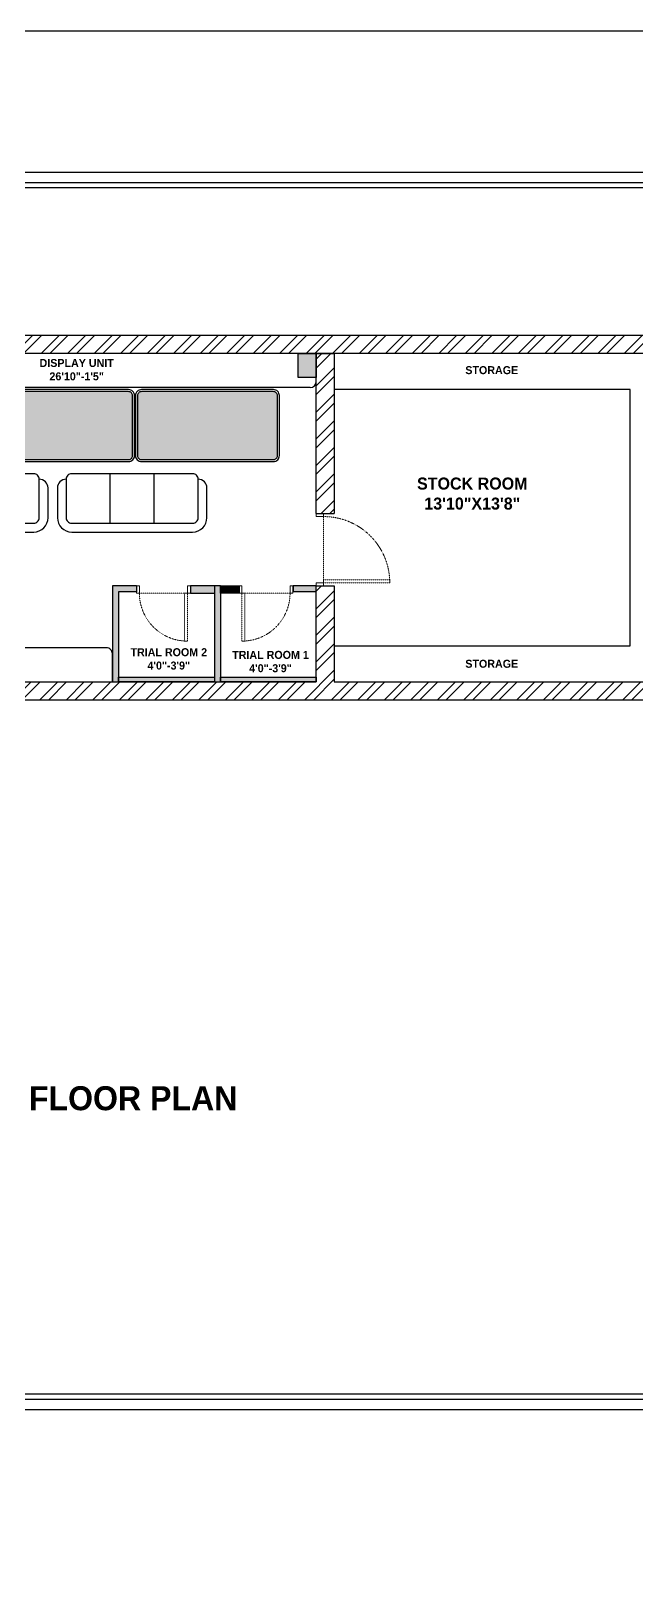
# Model space of a CAD drawing. Header units: inches. Extents: x 9636 to 21597, y -10243 to 557.
# Drawn here: x 13270 to 13573, y -2136 to -1359 of the extents above; entities that cross this region are included whole.
import ezdxf

# ---------------------------------------------------------------- set-up
doc = ezdxf.new("R2010")
doc.units = ezdxf.units.IN
doc.header["$MEASUREMENT"] = 0
for name, pattern in [('AUDIT_D_060311083008-3', [0]), ('DASHED2', [0.375, 0.25, -0.125]), ('HIDDEN', [0.375, 0.25, -0.125])]:
    doc.linetypes.add(name, pattern=pattern)
for name, color, linetype in [('A-DOOR', 251, 'AUDIT_D_060311083008-3'), ('A-Door-Frame', 1, 'Continuous'), ('A-Door-Swing', 8, 'HIDDEN'), ('IEL-HATCH-002', 7, 'Continuous')]:
    doc.layers.add(name, color=color, linetype=linetype)
doc.layers.add('FURNI', color=140, linetype='Continuous', lineweight=18)
doc.styles.add('HEMI', font='stylu.ttf')

# ---------------------------------------------------------------- blocks, each defined once
blk = doc.blocks.new('rthjr')
for p, q in [((3335.61, 665.8), (3275.11, 665.8)), ((3294.36, 661.4), (3294.36, 636.65)), ((3316.36, 661.4), (3316.36, 636.65)), ((3267.96, 658.65), (3267.96, 643.8)), ((3342.76, 643.8), (3342.76, 658.65))]:
    blk.add_line(p, q)
blk.add_lwpolyline([(3275.11, 636.65), (3335.61, 636.65, 0.414214), (3338.36, 639.4), (3338.36, 658.65, 0.414214), (3335.61, 661.4), (3275.11, 661.4, 0.414214), (3272.36, 658.65), (3272.36, 639.4, 0.414214)], format="xyb", close=True)
for centre, radius, start, end in [((3275.11, 658.65), 7.15, 90, 180), ((3335.61, 658.65), 7.15, 0, 90), ((3272.36, 643.8), 4.4, 180, 270), ((3338.36, 643.8), 4.4, 270, 0)]:
    blk.add_arc(centre, radius, start, end)
blk = doc.blocks.new('*U3')
at = {"layer": 'A-Door-Frame', "lineweight": 5}
for p, q in [((0, -100), (0, 0)), ((736, -100), (736, 0))]:
    blk.add_line(p, q, dxfattribs=at)
for points in [[(0, -100), (40, -100), (40, 0), (0, 0)], [(736, -100), (696, -100), (696, 0), (736, 0)]]:
    blk.add_lwpolyline(points, dxfattribs=at)
at = {"layer": 'A-Door-Swing', "linetype": 'DASHED2', "lineweight": 5}
blk.add_line((46, 0), (702, 0), dxfattribs=at)
blk.add_lwpolyline([(40, 0), (40, 656), (80, 656), (80, 0)], close=True, dxfattribs=at)
blk.add_arc((40, 0), 656, 360, 90, dxfattribs=at)
blk = doc.blocks.new('*U2')
at = {"layer": 'A-Door-Frame', "lineweight": 5}
for p, q in [((0, -100), (0, 0)), ((736, -100), (736, 0))]:
    blk.add_line(p, q, dxfattribs=at)
for points in [[(0, -100), (40, -100), (40, 0), (0, 0)], [(736, -100), (696, -100), (696, 0), (736, 0)]]:
    blk.add_lwpolyline(points, dxfattribs=at)
at = {"layer": 'A-Door-Swing', "linetype": 'DASHED2', "lineweight": 5}
blk.add_line((46, 0), (702, 0), dxfattribs=at)
blk.add_lwpolyline([(40, 0), (40, 656), (80, 656), (80, 0)], close=True, dxfattribs=at)
blk.add_arc((40, 0), 656, 360, 90, dxfattribs=at)
blk = doc.blocks.new('*U10')
at = {"layer": 'A-Door-Frame', "lineweight": 5}
for p, q in [((0, -100), (0, 0)), ((982, -100), (982, 0))]:
    blk.add_line(p, q, dxfattribs=at)
for points in [[(0, -100), (40, -100), (40, 0), (0, 0)], [(982, -100), (942, -100), (942, 0), (982, 0)]]:
    blk.add_lwpolyline(points, dxfattribs=at)
at = {"layer": 'A-Door-Swing', "linetype": 'DASHED2', "lineweight": 5}
blk.add_line((48, 0), (950, 0), dxfattribs=at)
blk.add_lwpolyline([(40, 0), (40, 902), (80, 902), (80, 0)], close=True, dxfattribs=at)
blk.add_arc((40, 0), 902, 360, 90, dxfattribs=at)

msp = doc.modelspace()

# ---------------------------------------------------------------- hatches: boundary and pattern name
at = {"layer": 'IEL-HATCH-002', "true_color": 0xf27172, "transparency": 33554687}
h = msp.add_hatch(dxfattribs=at)
h.set_pattern_fill('ANSI32', color=11, scale=25)
h.set_pattern_definition([(45, (6.355, 7.815), (-6.629126, 6.629126), []), (45, (10.774, 7.815), (-6.629126, 6.629126), [])])
h.paths.add_polyline_path([(13596.51, -1510.9), (12985.51, -1510.9), (12985.51, -1576.9), (12994.51, -1576.9), (12994.51, -1519.9), (13013.24, -1519.9), (13587.51, -1519.9), (13587.51, -1683.9), (13421.51, -1683.9), (13421.51, -1635.9), (13412.51, -1635.9), (13412.51, -1683.9), (13364.51, -1683.9), (13242.51, -1683.9), (13242.51, -1692.9), (13596.51, -1692.9), (13596.51, -1683.9)])
at = {"layer": 'IEL-HATCH-002', "true_color": 0x636466, "transparency": 33554687}
h = msp.add_hatch(color=251, dxfattribs=at)
h.dxf.hatch_style = 1
h.paths.add_polyline_path([(13412.51, -1519.9), (13403.51, -1519.9), (13403.51, -1531.9), (13412.51, -1531.9)])
at = {"layer": 'IEL-HATCH-002', "true_color": 0xf27172, "transparency": 33554687}
h = msp.add_hatch(dxfattribs=at)
h.set_pattern_fill('ANSI32', color=11, scale=25)
h.set_pattern_definition([(45, (-6190.476, 697.374), (-6.629126, 6.629126), []), (45, (-6186.056, 697.374), (-6.629126, 6.629126), [])])
h.paths.add_polyline_path([(13421.51, -1519.9), (13412.51, -1519.9), (13412.51, -1599.9), (13416.18, -1599.9), (13421.51, -1599.9)])
at = {"layer": 'IEL-HATCH-002', "true_color": 0xc7c8ca, "transparency": 33554687}
h = msp.add_hatch(dxfattribs=at)
h.set_pattern_fill('CROSS', color=9, scale=10, angle=180)
h.set_pattern_definition([(180, (31651.185, -4167.4162), (-2.5, -2.5), [1.25, -3.75]), (270, (31650.56, -4166.7912), (2.5, -2.5), [1.25, -3.75])])
h.paths.add_polyline_path([(13323.07, -1570.9, 0.414214), (13325.07, -1572.9), (13391.07, -1572.9, 0.414214), (13393.07, -1570.9), (13393.07, -1540.9, 0.414214), (13391.07, -1538.9), (13325.07, -1538.9, 0.414214), (13323.07, -1540.9)])
h.paths.add_polyline_path([(13250.57, -1570.9, 0.414214), (13252.57, -1572.9), (13318.57, -1572.9, 0.414214), (13320.57, -1570.9), (13320.57, -1540.9, 0.414214), (13318.57, -1538.9), (13252.57, -1538.9, 0.414214), (13250.57, -1540.9)])
h.paths.add_polyline_path([(13178.07, -1570.9, 0.414214), (13180.07, -1572.9), (13246.07, -1572.9, 0.414214), (13248.07, -1570.9), (13248.07, -1540.9, 0.414214), (13246.07, -1538.9), (13180.07, -1538.9, 0.414214), (13178.07, -1540.9)])
h.paths.add_polyline_path([(13105.57, -1570.9, 0.414214), (13107.57, -1572.9), (13173.57, -1572.9, 0.414214), (13175.57, -1570.9), (13175.57, -1540.9, 0.414214), (13173.57, -1538.9), (13107.57, -1538.9, 0.414214), (13105.57, -1540.9)])
at = {"layer": 'IEL-HATCH-002', "true_color": 0xbf9e7d, "transparency": 33554687}
h = msp.add_hatch(color=33, dxfattribs=at)
h.dxf.hatch_style = 1
h.paths.add_polyline_path([(13313.51, -1638.9), (13310.51, -1638.9), (13310.51, -1683.9), (13313.51, -1683.9), (13313.51, -1681.56)])
h.paths.add_polyline_path([(13322.51, -1635.9), (13310.51, -1635.9), (13310.51, -1638.9), (13322.51, -1638.9)])
h.paths.add_polyline_path([(13412.51, -1635.9), (13400.86, -1635.9), (13400.86, -1638.9), (13412.51, -1638.9)])
h.paths.add_polyline_path([(13364.51, -1635.9), (13361.51, -1635.9), (13361.51, -1639.57), (13361.51, -1683.9), (13364.51, -1683.9)])
h = msp.add_hatch(color=33, dxfattribs=at)
h.dxf.hatch_style = 1
h.paths.add_polyline_path([(13361.51, -1635.9), (13349.51, -1635.9), (13349.51, -1639.57), (13361.51, -1639.57)])
h = msp.add_hatch(color=33, dxfattribs=at)
h.dxf.hatch_style = 1
h.paths.add_polyline_path([(13373.86, -1635.9), (13364.51, -1635.9), (13364.51, -1639.57), (13373.86, -1639.57)])
at = {"layer": 'IEL-HATCH-002', "true_color": 0x7aafdf, "transparency": 33554687}
h = msp.add_hatch(color=143, dxfattribs=at)
h.dxf.hatch_style = 1
h.paths.add_polyline_path([(13364.51, -1683.9), (13412.51, -1683.9), (13412.51, -1681.56), (13364.51, -1681.56)])
h.paths.add_polyline_path([(13313.51, -1683.9), (13361.51, -1683.9), (13361.51, -1681.56), (13313.51, -1681.56)])

# ---------------------------------------------------------------- linework, layer by layer
for p, q in [((13587.51, -1519.9), (12994.51, -1519.9)), ((13412.51, -1599.9), (13412.51, -1519.9)), ((13412.51, -1519.9), (13421.51, -1519.9)), ((13412.51, -1533.9), (13412.51, -1519.9)), ((13421.51, -1519.9), (13421.51, -1599.9)), ((13409.51, -1536.9), (13093.51, -1536.9)), ((13569.51, -1537.9), (13421.51, -1537.9)), ((13569.51, -1665.9), (13569.51, -1537.9)), ((13412.51, -1599.9), (13421.51, -1599.9)), ((13322.51, -1635.9), (13310.51, -1635.9)), ((13310.51, -1635.9), (13310.51, -1683.9)), ((13322.51, -1638.9), (13313.51, -1638.9)), ((13313.51, -1638.9), (13313.51, -1683.9)), ((13322.51, -1635.9), (13322.51, -1638.9)), ((13361.51, -1635.9), (13349.51, -1635.9)), ((13349.51, -1635.9), (13349.51, -1639.57)), ((13349.51, -1639.57), (13361.51, -1639.57)), ((13364.51, -1635.9), (13361.51, -1635.9)), ((13361.51, -1635.9), (13361.51, -1683.9)), ((13364.51, -1635.9), (13364.51, -1683.9)), ((13412.51, -1635.9), (13400.86, -1635.9)), ((13400.86, -1635.9), (13400.86, -1638.9)), ((13412.51, -1638.9), (13400.86, -1638.9)), ((13412.51, -1683.9), (13412.51, -1635.9)), ((13412.51, -1635.9), (13421.51, -1635.9)), ((13421.51, -1635.9), (13421.51, -1683.9)), ((13421.51, -1665.9), (13569.51, -1665.9)), ((13242.51, -1683.9), (13412.51, -1683.9)), ((13421.51, -1683.9), (13587.51, -1683.9)), ((13217.51, -1692.9), (13596.51, -1692.9))]:
    msp.add_line(p, q)
at = {"color": 3}
msp.add_lwpolyline([(17284.65, -1358.66), (12774.54, -1358.66), (12774.54, -10242.64), (17284.65, -10242.64)], close=True, dxfattribs=at)
msp.add_lwpolyline([(13596.51, -1510.9), (12985.51, -1510.9)])
for points in [[(13412.51, -1519.9), (13412.51, -1531.9), (13403.51, -1531.9), (13403.51, -1519.9)], [(13364.51, -1635.9), (13373.86, -1635.9), (13373.86, -1639.57), (13364.51, -1639.57)], [(13361.51, -1683.9), (13313.51, -1683.9), (13313.51, -1681.56), (13361.51, -1681.56)], [(13412.51, -1683.9), (13364.51, -1683.9), (13364.51, -1681.56), (13412.51, -1681.56)]]:
    msp.add_lwpolyline(points, close=True)
for points in [[(13318.57, -1537.9), (13252.57, -1537.9, 0.414214), (13249.57, -1540.9), (13249.57, -1570.9, 0.414214), (13252.57, -1573.9), (13318.57, -1573.9, 0.414214), (13321.57, -1570.9), (13321.57, -1540.9, 0.414214)], [(13318.57, -1538.9), (13252.57, -1538.9, 0.414214), (13250.57, -1540.9), (13250.57, -1570.9, 0.414214), (13252.57, -1572.9), (13318.57, -1572.9, 0.414214), (13320.57, -1570.9), (13320.57, -1540.9, 0.414214)], [(13391.07, -1537.9), (13325.07, -1537.9, 0.414214), (13322.07, -1540.9), (13322.07, -1570.9, 0.414214), (13325.07, -1573.9), (13391.07, -1573.9, 0.414214), (13394.07, -1570.9), (13394.07, -1540.9, 0.414214)], [(13391.07, -1538.9), (13325.07, -1538.9, 0.414214), (13323.07, -1540.9), (13323.07, -1570.9, 0.414214), (13325.07, -1572.9), (13391.07, -1572.9, 0.414214), (13393.07, -1570.9), (13393.07, -1540.9, 0.414214)]]:
    msp.add_lwpolyline(points, format="xyb", close=True)
msp.add_lwpolyline([(13310.51, -1683.9), (13310.51, -1669.9, 0.414214), (13307.51, -1666.9), (13181.36, -1666.9, 0.414214), (13178.36, -1669.9), (13178.36, -1683.9)], format="xyb")
msp.add_arc((13409.51, -1533.9), 3, 270, 0)
at = {"layer": 'FURNI', "color": 18, "lineweight": 25, "true_color": 0x000000}
for points in [[(12941.78, -2047.86), (12941.78, -1429.14), (13807.61, -1429.14), (13807.61, -2047.86)], [(12946.93, -2042.71), (12946.93, -1434.3), (13802.45, -1434.3), (13802.45, -2042.71)], [(12949.5, -2040.13), (12949.5, -1436.87), (13799.88, -1436.87), (13799.88, -2040.13)]]:
    msp.add_lwpolyline(points, close=True, dxfattribs=at)

# ---------------------------------------------------------------- block references
at = {"rotation": 180}
for p in [(16546.25, -943.27), (16625.75, -943.27)]:
    msp.add_blockref('rthjr', p, dxfattribs=at)
at = {"layer": 'A-DOOR', "lineweight": 5, "yscale": 0.03666666666666651, "zscale": 0.03666666666666651}
for name, p, xscale, rotation in [('*U10', (13416.18, -1635.9), -0.03666666666666651, 270), ('*U2', (13349.51, -1639.57), 0.03666666666666651, 180), ('*U3', (13373.86, -1639.57), -0.03666666666666651, 180)]:
    msp.add_blockref(name, p, dxfattribs=dict(at, xscale=xscale, rotation=rotation))

# ---------------------------------------------------------------- texts
at = {"color": 177, "lineweight": 15, "true_color": 0x293189, "char_height": 4, "width": 69.2136, "attachment_point": 3, "rotation": 0.00944, "style": 'HEMI'}
for s, insert in [('\\pxqc;{\\fStylus BT|b1|i0|c0|p34;DISPLAY UNIT\\P26\'10"-1\'5"}', (13327.24, -1522.58)), ('\\pxqc;{\\fStylus BT|b1|i0|c0|p34;STORAGE}', (13534.88, -1526.15)), ('\\pxqc;{\\fStylus BT|b1|i0|c0|p34;TRIAL ROOM 2\\P4\'0"-3\'9"}', (13373.32, -1667.15)), ('\\pxqc;{\\fStylus BT|b1|i0|c0|p34;TRIAL ROOM 1\\P4\'0"-3\'9"}', (13424.2, -1668.49)), ('\\pxqc;{\\fStylus BT|b1|i0|c0|p34;STORAGE}', (13534.88, -1672.93))]:
    msp.add_mtext(s, dxfattribs=dict(at, insert=insert))
at = {"color": 1, "lineweight": 15, "attachment_point": 3, "rotation": 0.00944, "style": 'HEMI'}
for s, insert, char_height, width in [('\\pxqc;{\\fStylus BT|b1|i0|c0|p34;STOCK ROOM\\P13\'10"X13\'8"}', (13525.14, -1581.84), 6, 69.2136), ('\\pxqc;{\\fStylus BT|b1|i0|c0|p34;ARYA BOUTIQUE FLOOR PLAN}', (13397.45, -1886.11), 12, 292.2373)]:
    msp.add_mtext(s, dxfattribs=dict(at, insert=insert, char_height=char_height, width=width))

doc.saveas('drawing.dxf')
